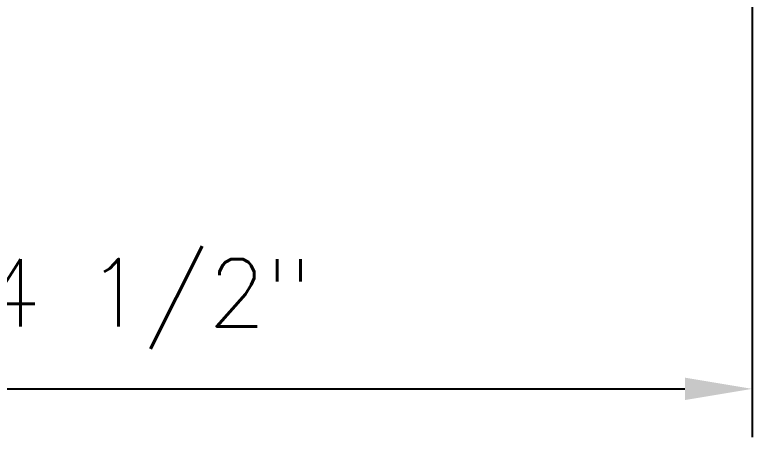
# Model space of a CAD drawing. Header units: inches. Extents: x 3.8 to 36.3, y 0.9 to 43.6.
# Drawn here: x 7.827 to 10.566, y 10.784 to 12.353 of the extents above; entities that cross this region are included whole.
import ezdxf

# ---------------------------------------------------------------- set-up
doc = ezdxf.new("R2010")
doc.units = ezdxf.units.IN
doc.header["$MEASUREMENT"] = 0
doc.layers.add('R-ANNO-DIMS', color=3, linetype='Continuous')
doc.styles.add('SWTSTEXT', font='romans.shx')
doc.dimstyles.new('SWTSARCH', dxfattribs={"dimtxt": 0.25, "dimasz": 0.25, "dimexe": 0.179688, "dimexo": 0.0625, "dimgap": 0.125, "dimtad": 1, "dimtih": 1, "dimtoh": 1, "dimdec": 4, "dimzin": 4, "dimdsep": 46, "dimlunit": 4, "dimtxsty": 'SWTSTEXT', "dimcen": 0.1875, "dimdle": 0.179688, "dimclrd": 256, "dimclre": 256, "dimclrt": 256, "dimadec": 0, "dimazin": 1, "dimtfac": 1, "dimtdec": 4, "dimtofl": 0, "dimtmove": 0, "dimatfit": 3, "dimfxl": 0, "dimfrac": 2, "dimtolj": 1, "dimtzin": 4, "dimlwd": -1, "dimlwe": -1, "dimarcsym": 0})

# ---------------------------------------------------------------- blocks, each defined once
blk = doc.blocks.new('*D11')
at = {"layer": 'Defpoints', "color": 0}
for p in [(6.0737, 12.4937), (10.5663, 12.489), (10.5663, 10.9638)]:
    blk.add_point(p, dxfattribs=at)
at = {"layer": 'R-ANNO-DIMS'}
for p, q in [((6.0737, 12.4312), (6.0737, 10.7841)), ((10.5663, 12.4265), (10.5663, 10.7841)), ((6.3237, 10.9638), (10.3163, 10.9638))]:
    blk.add_line(p, q, dxfattribs=at)
for points in [[(6.3237, 11.0054), (6.3237, 10.9221), (6.0737, 10.9638)], [(10.3163, 11.0054), (10.3163, 10.9221), (10.5663, 10.9638)]]:
    blk.add_solid(points, dxfattribs=at)
at = {"layer": 'R-ANNO-DIMS', "insert": (8.32, 11.2792), "char_height": 0.25, "attachment_point": 5, "style": 'SWTSTEXT'}
blk.add_mtext('\\A1;4 1/2"', dxfattribs=at)

msp = doc.modelspace()

# ---------------------------------------------------------------- dimensions: what is measured, and where the dimension line sits
at = {"layer": 'R-ANNO-DIMS'}
dim = msp.add_linear_dim(base=(10.56627, 10.96377), p1=(6.07375, 12.4937), p2=(10.56627, 12.48898), dimstyle='SWTSARCH', dxfattribs=at)
dim.commit()
dim.dimension.update_dxf_attribs({"geometry": '*D11', "text_midpoint": (8.32001, 11.27924)})

doc.saveas('drawing.dxf')
